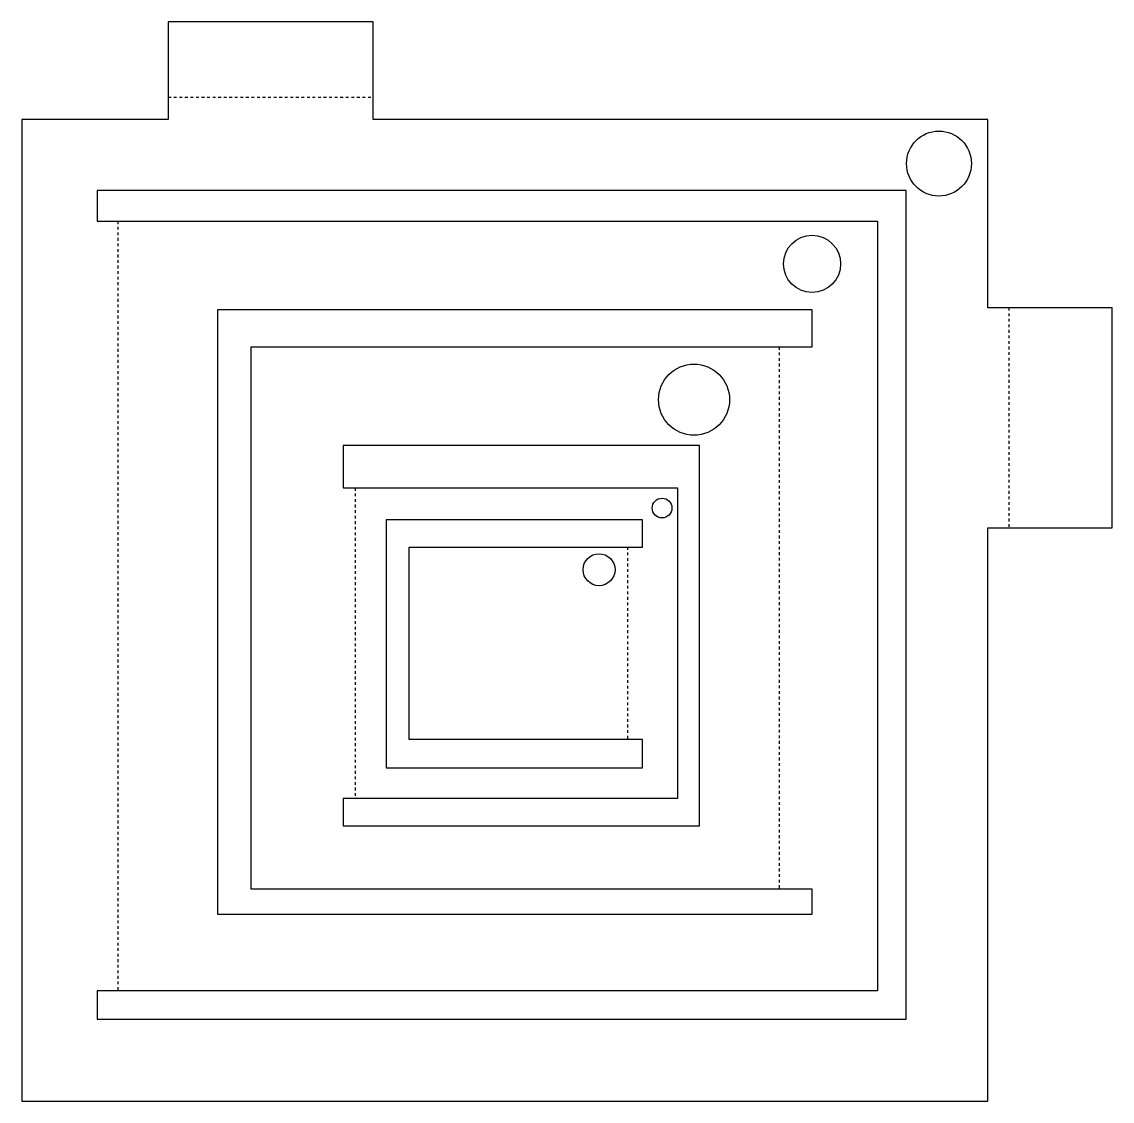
# Model space of a CAD drawing. Header units: millimetres. Extents: x 243 to 1029, y 92 to 870.
import ezdxf

# ---------------------------------------------------------------- set-up
doc = ezdxf.new("R2010")
doc.units = ezdxf.units.MM
doc.linetypes.add('DOT', pattern=[4, 2, -2])
doc.layers.get('0').update_dxf_attribs({"color": 250, "linetype": 'CONTINUOUS'})
doc.layers.add('Bend', color=94, linetype='DOT')

msp = doc.modelspace()

# ---------------------------------------------------------------- linework, layer by layer
for points in [[(496.35, 799.4), (496.35, 869.9), (348.58, 869.9), (348.58, 799.4), (242.98, 799.4), (242.98, 91.87), (939.49, 91.87), (939.49, 505.05), (1029.03, 505.05), (1029.03, 663.76), (939.49, 663.76), (939.49, 799.4)], [(297.35, 171.44), (297.35, 150.96), (880.4, 150.96), (880.4, 748.19), (297.35, 748.19), (297.35, 726.13), (859.91, 726.13), (859.91, 171.44)], [(812.64, 635.52), (812.64, 662.31), (384.02, 662.31), (384.02, 226.6), (812.64, 226.6), (812.64, 244.72), (408.44, 244.72), (408.44, 635.52)], [(474.63, 310.12), (474.63, 290.42), (731.48, 290.42), (731.48, 564.61), (474.63, 564.61), (474.63, 533.88), (715.73, 533.88), (715.73, 310.12)], [(690.51, 491.33), (690.51, 511.03), (505.66, 511.03), (505.66, 332.18), (690.51, 332.18), (690.51, 352.66), (522.2, 352.66), (522.2, 491.33)]]:
    msp.add_lwpolyline(points, close=True)
for centre, radius in [((904.15, 767.73), 23.4), ((812.64, 695.4), 20.6), ((727.58, 597.54), 25.62), ((704.56, 519.42), 7.12), ((659.11, 474.99), 11.53)]:
    msp.add_circle(centre, radius)
at = {"layer": 'Bend'}
for p, q in [((348.58, 815.52), (496.35, 815.52)), ((312.32, 726.13), (312.32, 171.44)), ((954.44, 663.76), (954.44, 505.05)), ((789, 635.52), (789, 244.72)), ((483.18, 533.88), (483.18, 310.12)), ((679.56, 491.33), (679.56, 352.66))]:
    msp.add_line(p, q, dxfattribs=at)

doc.saveas('drawing.dxf')
